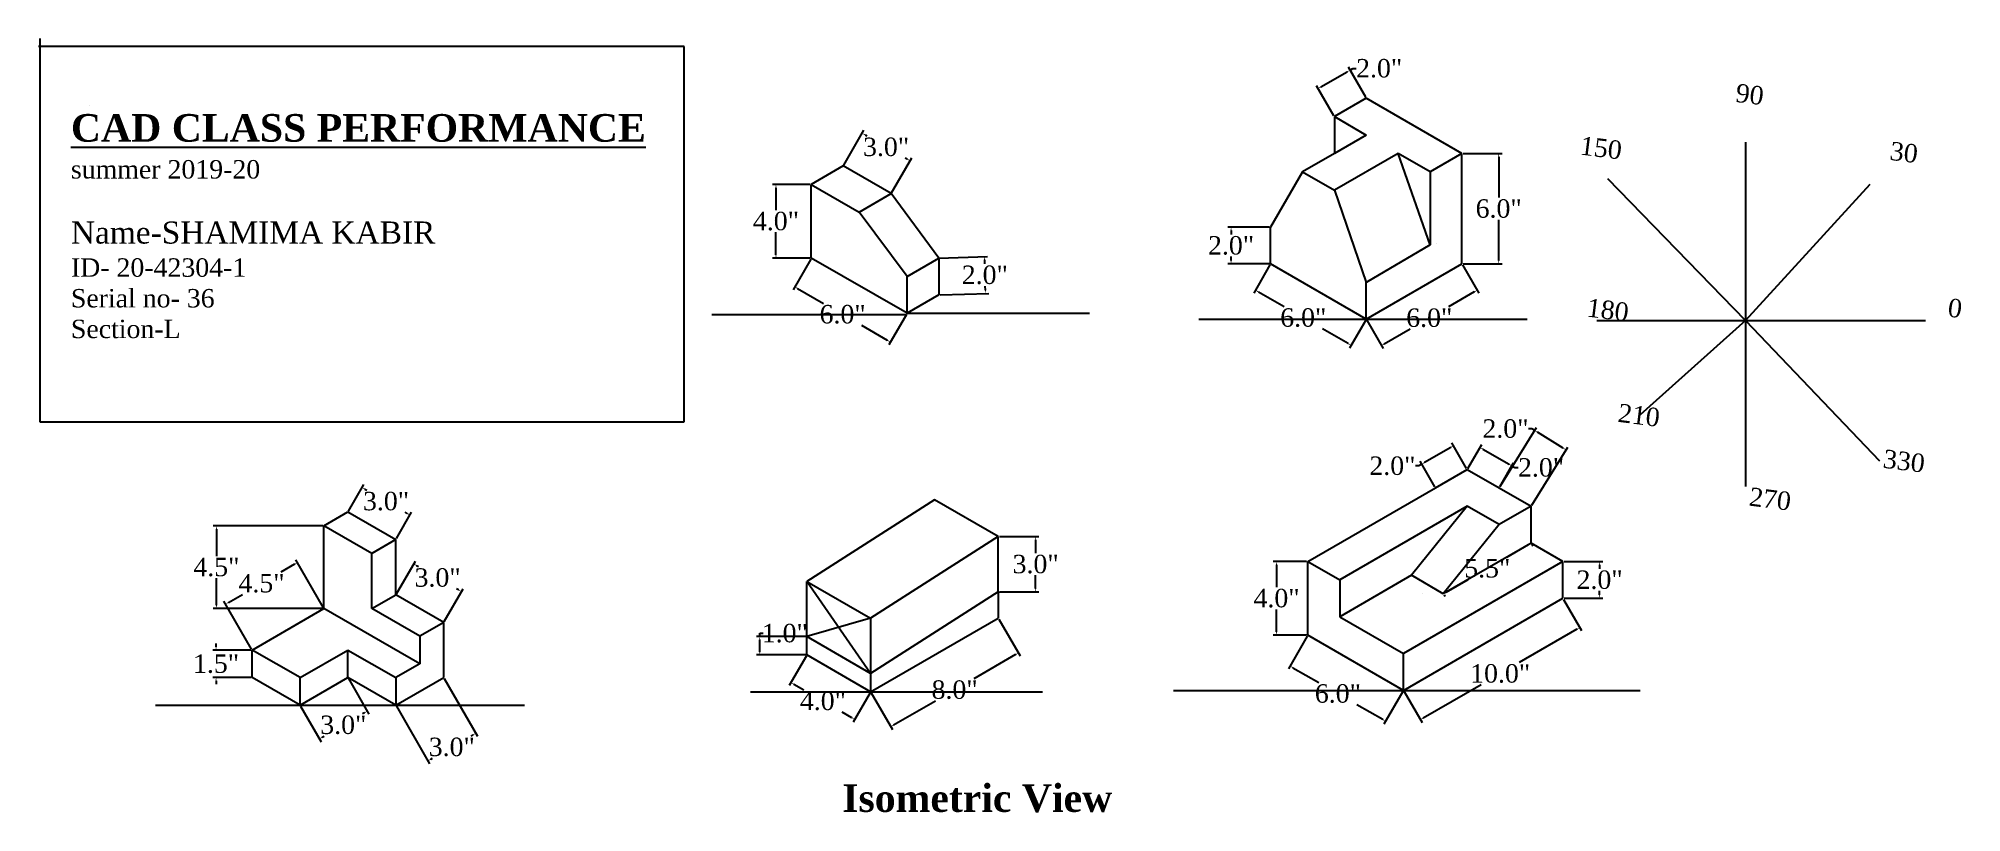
# Model space of a CAD drawing. Header units: inches. Extents: x 4 to 109, y 4 to 46.
import ezdxf

# ---------------------------------------------------------------- set-up
doc = ezdxf.new("R2010")
doc.units = ezdxf.units.IN
doc.header["$MEASUREMENT"] = 0
doc.styles.get("Standard").update_dxf_attribs({"font": 'times.ttf', "height": 1})
doc.dimstyles.get("Standard").update_dxf_attribs({"dimtxt": 1, "dimasz": 0.18, "dimexe": 0.18, "dimexo": 0.0625, "dimgap": 0.09, "dimtad": 0, "dimtih": 1, "dimtoh": 1, "dimdec": 1, "dimzin": 0, "dimdsep": 46, "dimlunit": 3, "dimtxsty": 'Standard', "dimcen": 0.09, "dimclrt": 1, "dimadec": 0, "dimazin": 0, "dimtfac": 1, "dimtdec": 1, "dimtofl": 0, "dimtmove": 0, "dimatfit": 3, "dimfxl": 1, "dimtolj": 1, "dimtzin": 0, "dimarcsym": 0})

# ---------------------------------------------------------------- blocks, each defined once
blk = doc.blocks.new('*D1')
at = {"color": 0, "lineweight": -2}
for p, q in [((46.04, 37.66), (44, 37.66)), ((44.18, 37.48), (44.18, 36.26)), ((44.18, 33.84), (44.18, 35.06)), ((46.04, 33.66), (44, 33.66))]:
    blk.add_line(p, q, dxfattribs=at)
at = {"color": 0}
for points in [[(44.15, 37.48), (44.21, 37.48), (44.18, 37.66)], [(44.15, 33.84), (44.21, 33.84), (44.18, 33.66)]]:
    blk.add_solid(points, dxfattribs=at)
at = {"layer": 'Defpoints', "color": 0}
for p in [(44.18, 37.66), (46.1, 37.66), (46.1, 33.66)]:
    blk.add_point(p, dxfattribs=at)
at = {"color": 1, "insert": (44.18, 35.66), "char_height": 1, "attachment_point": 5}
blk.add_mtext('\\A1;4.0"', dxfattribs=at)
blk = doc.blocks.new('*D2')
at = {"color": 0, "lineweight": -2}
for p, q in [((47.86, 38.71), (48.95, 40.6)), ((49.02, 40.35), (49.12, 40.29)), ((50.46, 37.21), (51.55, 39.1)), ((51.3, 39.03), (51.2, 39.09))]:
    blk.add_line(p, q, dxfattribs=at)
at = {"color": 0}
for points in [[(49.03, 40.38), (49, 40.33), (48.86, 40.44)], [(51.32, 39.06), (51.29, 39.01), (51.46, 38.94)]]:
    blk.add_solid(points, dxfattribs=at)
at = {"layer": 'Defpoints', "color": 0}
for p in [(47.83, 38.66), (51.46, 38.94), (50.43, 37.16)]:
    blk.add_point(p, dxfattribs=at)
at = {"color": 1, "insert": (50.16, 39.69), "char_height": 1, "attachment_point": 5}
blk.add_mtext('\\A1;3.0"', dxfattribs=at)
blk = doc.blocks.new('*D4')
at = {"color": 0, "lineweight": -2}
for p, q in [((53.03, 33.66), (55.67, 33.74)), ((55.5, 33.56), (55.51, 33.34)), ((53.09, 31.66), (55.74, 31.74)), ((55.55, 31.92), (55.54, 32.14))]:
    blk.add_line(p, q, dxfattribs=at)
at = {"color": 0}
for points in [[(55.53, 33.56), (55.47, 33.56), (55.49, 33.74)], [(55.58, 31.92), (55.52, 31.92), (55.56, 31.74)]]:
    blk.add_solid(points, dxfattribs=at)
at = {"layer": 'Defpoints', "color": 0}
for p in [(52.96, 33.66), (53.03, 31.66), (55.56, 31.74)]:
    blk.add_point(p, dxfattribs=at)
at = {"color": 1, "insert": (55.52, 32.74), "char_height": 1, "attachment_point": 5}
blk.add_mtext('\\A1;2.0"', dxfattribs=at)
blk = doc.blocks.new('*D6')
at = {"color": 0, "lineweight": -2}
for p, q in [((46.07, 33.6), (45.11, 31.94)), ((45.35, 32.01), (46.76, 31.2)), ((51.26, 30.6), (50.3, 28.94)), ((50.24, 29.19), (48.84, 30))]:
    blk.add_line(p, q, dxfattribs=at)
at = {"color": 0}
for points in [[(45.37, 32.03), (45.34, 31.98), (45.2, 32.1)], [(50.25, 29.21), (50.22, 29.16), (50.39, 29.1)]]:
    blk.add_solid(points, dxfattribs=at)
at = {"layer": 'Defpoints', "color": 0}
for p in [(46.1, 33.66), (45.2, 32.1), (51.3, 30.66)]:
    blk.add_point(p, dxfattribs=at)
at = {"color": 1, "insert": (47.8, 30.6), "char_height": 1, "attachment_point": 5}
blk.add_mtext('\\A1;6.0"', dxfattribs=at)
blk = doc.blocks.new('*D7')
at = {"color": 0, "lineweight": -2}
for p, q in [((70.97, 35.34), (68.71, 35.34)), ((68.89, 35.16), (68.89, 34.94)), ((68.89, 33.52), (68.89, 33.74)), ((70.97, 33.34), (68.71, 33.34))]:
    blk.add_line(p, q, dxfattribs=at)
at = {"color": 0}
for points in [[(68.86, 35.16), (68.92, 35.16), (68.89, 35.34)], [(68.86, 33.52), (68.92, 33.52), (68.89, 33.34)]]:
    blk.add_solid(points, dxfattribs=at)
at = {"layer": 'Defpoints', "color": 0}
for p in [(68.89, 35.34), (71.03, 35.34), (71.03, 33.34)]:
    blk.add_point(p, dxfattribs=at)
at = {"color": 1, "insert": (68.89, 34.34), "char_height": 1, "attachment_point": 5}
blk.add_mtext('\\A1;2.0"', dxfattribs=at)
blk = doc.blocks.new('*D8')
at = {"color": 0, "lineweight": -2}
for p, q in [((71, 33.29), (70.12, 31.76)), ((70.37, 31.83), (71.77, 31.02)), ((76.2, 30.29), (75.32, 28.76)), ((75.25, 29.01), (73.85, 29.82))]:
    blk.add_line(p, q, dxfattribs=at)
at = {"color": 0}
for points in [[(70.38, 31.85), (70.35, 31.8), (70.21, 31.92)], [(75.27, 29.03), (75.24, 28.98), (75.41, 28.92)]]:
    blk.add_solid(points, dxfattribs=at)
at = {"layer": 'Defpoints', "color": 0}
for p in [(71.03, 33.34), (70.21, 31.92), (76.23, 30.34)]:
    blk.add_point(p, dxfattribs=at)
at = {"color": 1, "insert": (72.81, 30.42), "char_height": 1, "attachment_point": 5}
blk.add_mtext('\\A1;6.0"', dxfattribs=at)
blk = doc.blocks.new('*D9')
at = {"color": 0, "lineweight": -2}
for p, q in [((81.46, 33.29), (82.34, 31.75)), ((82.09, 31.82), (80.69, 31.01)), ((76.26, 30.29), (77.14, 28.75)), ((77.21, 29), (78.61, 29.81))]:
    blk.add_line(p, q, dxfattribs=at)
at = {"color": 0}
for points in [[(82.08, 31.85), (82.11, 31.79), (82.25, 31.91)], [(77.19, 29.03), (77.22, 28.97), (77.05, 28.91)]]:
    blk.add_solid(points, dxfattribs=at)
at = {"layer": 'Defpoints', "color": 0}
for p in [(81.42, 33.34), (82.25, 31.91), (76.23, 30.34)]:
    blk.add_point(p, dxfattribs=at)
at = {"color": 1, "insert": (79.65, 30.41), "char_height": 1, "attachment_point": 5}
blk.add_mtext('\\A1;6.0"', dxfattribs=at)
blk = doc.blocks.new('*D10')
at = {"color": 0, "lineweight": -2}
for p, q in [((81.49, 39.34), (83.6, 39.34)), ((83.42, 39.16), (83.42, 36.94)), ((83.42, 33.52), (83.42, 35.74)), ((81.49, 33.34), (83.6, 33.34))]:
    blk.add_line(p, q, dxfattribs=at)
at = {"color": 0}
for points in [[(83.39, 39.16), (83.45, 39.16), (83.42, 39.34)], [(83.39, 33.52), (83.45, 33.52), (83.42, 33.34)]]:
    blk.add_solid(points, dxfattribs=at)
at = {"layer": 'Defpoints', "color": 0}
for p in [(81.42, 39.34), (83.42, 39.34), (81.42, 33.34)]:
    blk.add_point(p, dxfattribs=at)
at = {"color": 1, "insert": (83.42, 36.34), "char_height": 1, "attachment_point": 5}
blk.add_mtext('\\A1;6.0"', dxfattribs=at)
blk = doc.blocks.new('*D11')
at = {"color": 0, "lineweight": -2}
for p, q in [((76.2, 42.39), (75.26, 44.02)), ((75.35, 43.87), (75.5, 43.96)), ((75.5, 43.96), (75.68, 43.96)), ((74.47, 41.39), (73.52, 43.02)), ((73.77, 42.96), (75.19, 43.78))]:
    blk.add_line(p, q, dxfattribs=at)
at = {"color": 0}
for points in [[(75.18, 43.8), (75.21, 43.75), (75.35, 43.87)], [(73.76, 42.98), (73.79, 42.93), (73.61, 42.87)]]:
    blk.add_solid(points, dxfattribs=at)
at = {"layer": 'Defpoints', "color": 0}
for p in [(75.35, 43.87), (76.23, 42.34), (74.5, 41.34)]:
    blk.add_point(p, dxfattribs=at)
at = {"color": 1, "insert": (76.93, 43.96), "char_height": 1, "attachment_point": 5}
blk.add_mtext('\\A1;2.0"', dxfattribs=at)
blk = doc.blocks.new('*D15')
at = {"color": 0, "lineweight": -2}
for p, q in [((18.04, 17.03), (17.29, 16.59)), ((19.61, 14.67), (18.11, 17.27)), ((15.71, 12.42), (14.21, 15.02)), ((14.46, 14.96), (15.21, 15.39))]:
    blk.add_line(p, q, dxfattribs=at)
at = {"color": 0}
for points in [[(18.03, 17.05), (18.06, 17), (18.2, 17.12)], [(14.44, 14.98), (14.47, 14.93), (14.3, 14.87)]]:
    blk.add_solid(points, dxfattribs=at)
at = {"layer": 'Defpoints', "color": 0}
for p in [(18.2, 17.12), (19.64, 14.62), (15.74, 12.37)]:
    blk.add_point(p, dxfattribs=at)
at = {"color": 1, "insert": (16.25, 15.99), "char_height": 1, "attachment_point": 5}
blk.add_mtext('\\A1;4.5"', dxfattribs=at)
blk = doc.blocks.new('*D16')
at = {"color": 0, "lineweight": -2}
for p, q in [((13.78, 12.55), (13.78, 12.73)), ((15.68, 12.37), (13.6, 12.37)), ((15.68, 10.87), (13.6, 10.87)), ((13.78, 10.69), (13.78, 10.51))]:
    blk.add_line(p, q, dxfattribs=at)
at = {"color": 0}
for points in [[(13.75, 12.55), (13.81, 12.55), (13.78, 12.37)], [(13.75, 10.69), (13.81, 10.69), (13.78, 10.87)]]:
    blk.add_solid(points, dxfattribs=at)
at = {"layer": 'Defpoints', "color": 0}
for p in [(13.78, 12.37), (15.74, 12.37), (15.74, 10.87)]:
    blk.add_point(p, dxfattribs=at)
at = {"color": 1, "insert": (13.78, 11.62), "char_height": 1, "attachment_point": 5}
blk.add_mtext('\\A1;1.5"', dxfattribs=at)
blk = doc.blocks.new('*D17')
at = {"color": 0, "lineweight": -2}
for p, q in [((19.58, 19.12), (13.62, 19.12)), ((13.8, 18.94), (13.8, 17.47)), ((13.8, 14.8), (13.8, 16.27)), ((19.58, 14.62), (13.62, 14.62))]:
    blk.add_line(p, q, dxfattribs=at)
at = {"color": 0}
for points in [[(13.77, 18.94), (13.83, 18.94), (13.8, 19.12)], [(13.77, 14.8), (13.83, 14.8), (13.8, 14.62)]]:
    blk.add_solid(points, dxfattribs=at)
at = {"layer": 'Defpoints', "color": 0}
for p in [(13.8, 19.12), (19.64, 19.12), (19.64, 14.62)]:
    blk.add_point(p, dxfattribs=at)
at = {"color": 1, "insert": (13.8, 16.87), "char_height": 1, "attachment_point": 5}
blk.add_mtext('\\A1;4.5"', dxfattribs=at)
blk = doc.blocks.new('*D18')
at = {"color": 0, "lineweight": -2}
for p, q in [((20.97, 19.92), (21.8, 21.36)), ((21.86, 21.11), (21.97, 21.05)), ((23.57, 18.42), (24.4, 19.86)), ((24.15, 19.79), (24.05, 19.85))]:
    blk.add_line(p, q, dxfattribs=at)
at = {"color": 0}
for points in [[(21.88, 21.14), (21.85, 21.08), (21.71, 21.2)], [(24.17, 19.82), (24.14, 19.76), (24.31, 19.7)]]:
    blk.add_solid(points, dxfattribs=at)
at = {"layer": 'Defpoints', "color": 0}
for p in [(20.94, 19.87), (24.31, 19.7), (23.54, 18.37)]:
    blk.add_point(p, dxfattribs=at)
at = {"color": 1, "insert": (23.01, 20.45), "char_height": 1, "attachment_point": 5}
blk.add_mtext('\\A1;3.0"', dxfattribs=at)
blk = doc.blocks.new('*D19')
at = {"color": 0, "lineweight": -2}
for p, q in [((23.57, 15.42), (24.6, 17.2)), ((24.66, 16.96), (24.77, 16.9)), ((26.17, 13.92), (27.19, 15.7)), ((26.95, 15.64), (26.84, 15.7))]:
    blk.add_line(p, q, dxfattribs=at)
at = {"color": 0}
for points in [[(24.68, 16.98), (24.65, 16.93), (24.51, 17.05)], [(26.96, 15.66), (26.93, 15.61), (27.1, 15.55)]]:
    blk.add_solid(points, dxfattribs=at)
at = {"layer": 'Defpoints', "color": 0}
for p in [(23.54, 15.37), (27.1, 15.55), (26.14, 13.87)]:
    blk.add_point(p, dxfattribs=at)
at = {"color": 1, "insert": (25.81, 16.3), "char_height": 1, "attachment_point": 5}
blk.add_mtext('\\A1;3.0"', dxfattribs=at)
blk = doc.blocks.new('*D22')
at = {"color": 0, "lineweight": -2}
for p, q in [((26.17, 10.82), (27.97, 7.69)), ((23.57, 9.32), (25.37, 6.19)), ((27.73, 7.76), (27.62, 7.7)), ((25.44, 6.44), (25.54, 6.5))]:
    blk.add_line(p, q, dxfattribs=at)
at = {"color": 0}
for points in [[(27.71, 7.78), (27.74, 7.73), (27.88, 7.85)], [(25.42, 6.46), (25.45, 6.41), (25.28, 6.35)]]:
    blk.add_solid(points, dxfattribs=at)
at = {"layer": 'Defpoints', "color": 0}
for p in [(26.14, 10.87), (23.54, 9.37), (27.88, 7.85)]:
    blk.add_point(p, dxfattribs=at)
at = {"color": 1, "insert": (26.58, 7.1), "char_height": 1, "attachment_point": 5}
blk.add_mtext('\\A1;3.0"', dxfattribs=at)
blk = doc.blocks.new('*D23')
at = {"color": 0, "lineweight": -2}
for p, q in [((20.97, 10.82), (22.08, 8.89)), ((18.37, 9.32), (19.48, 7.39)), ((21.84, 8.96), (21.73, 8.9)), ((19.55, 7.64), (19.65, 7.7))]:
    blk.add_line(p, q, dxfattribs=at)
at = {"color": 0}
for points in [[(21.82, 8.98), (21.85, 8.93), (21.99, 9.05)], [(19.54, 7.66), (19.57, 7.61), (19.39, 7.55)]]:
    blk.add_solid(points, dxfattribs=at)
at = {"layer": 'Defpoints', "color": 0}
for p in [(20.94, 10.87), (18.34, 9.37), (19.39, 7.55)]:
    blk.add_point(p, dxfattribs=at)
at = {"color": 1, "insert": (20.69, 8.3), "char_height": 1, "attachment_point": 5}
blk.add_mtext('\\A1;3.0"', dxfattribs=at)
blk = doc.blocks.new('*D24')
at = {"color": 0, "lineweight": -2}
for p, q in [((45.8, 13.1), (43.12, 13.1)), ((43.3, 13.1), (43.3, 13.28)), ((43.3, 13.28), (43.48, 13.28)), ((43.3, 12.28), (43.3, 12.92)), ((45.8, 12.1), (43.12, 12.1))]:
    blk.add_line(p, q, dxfattribs=at)
at = {"color": 0}
for points in [[(43.27, 12.92), (43.33, 12.92), (43.3, 13.1)], [(43.27, 12.28), (43.33, 12.28), (43.3, 12.1)]]:
    blk.add_solid(points, dxfattribs=at)
at = {"layer": 'Defpoints', "color": 0}
for p in [(43.3, 13.1), (45.86, 13.1), (45.86, 12.1)]:
    blk.add_point(p, dxfattribs=at)
at = {"color": 1, "insert": (44.66, 13.28), "char_height": 1, "attachment_point": 5}
blk.add_mtext('\\A1;1.0"', dxfattribs=at)
blk = doc.blocks.new('*D25')
at = {"color": 0, "lineweight": -2}
for p, q in [((56.31, 18.53), (58.46, 18.53)), ((58.28, 18.35), (58.28, 17.63)), ((58.28, 15.71), (58.28, 16.43)), ((56.31, 15.53), (58.46, 15.53))]:
    blk.add_line(p, q, dxfattribs=at)
at = {"color": 0}
for points in [[(58.25, 18.35), (58.31, 18.35), (58.28, 18.53)], [(58.25, 15.71), (58.31, 15.71), (58.28, 15.53)]]:
    blk.add_solid(points, dxfattribs=at)
at = {"layer": 'Defpoints', "color": 0}
for p in [(56.25, 18.53), (58.28, 18.53), (56.25, 15.53)]:
    blk.add_point(p, dxfattribs=at)
at = {"color": 1, "insert": (58.28, 17.03), "char_height": 1, "attachment_point": 5}
blk.add_mtext('\\A1;3.0"', dxfattribs=at)
blk = doc.blocks.new('*D26')
at = {"color": 0, "lineweight": -2}
for p, q in [((45.83, 12.05), (44.9, 10.45)), ((45.15, 10.51), (45.69, 10.2)), ((49.29, 10.05), (48.37, 8.45)), ((48.3, 8.69), (47.77, 9))]:
    blk.add_line(p, q, dxfattribs=at)
at = {"color": 0}
for points in [[(45.16, 10.54), (45.13, 10.49), (44.99, 10.6)], [(48.32, 8.72), (48.29, 8.67), (48.46, 8.6)]]:
    blk.add_solid(points, dxfattribs=at)
at = {"layer": 'Defpoints', "color": 0}
for p in [(45.86, 12.1), (44.99, 10.6), (49.32, 10.1)]:
    blk.add_point(p, dxfattribs=at)
at = {"color": 1, "insert": (46.73, 9.6), "char_height": 1, "attachment_point": 5}
blk.add_mtext('\\A1;4.0"', dxfattribs=at)
blk = doc.blocks.new('*D27')
at = {"color": 0, "lineweight": -2}
for p, q in [((56.28, 14.05), (57.44, 12.05)), ((57.19, 12.12), (54.92, 10.81)), ((49.35, 10.05), (50.51, 8.05)), ((50.57, 8.3), (52.84, 9.61))]:
    blk.add_line(p, q, dxfattribs=at)
at = {"color": 0}
for points in [[(57.18, 12.14), (57.21, 12.09), (57.35, 12.21)], [(50.56, 8.32), (50.59, 8.27), (50.42, 8.21)]]:
    blk.add_solid(points, dxfattribs=at)
at = {"layer": 'Defpoints', "color": 0}
for p in [(56.25, 14.1), (49.32, 10.1), (50.42, 8.21)]:
    blk.add_point(p, dxfattribs=at)
at = {"color": 1, "insert": (53.88, 10.21), "char_height": 1, "attachment_point": 5}
blk.add_mtext('\\A1;8.0"', dxfattribs=at)
blk = doc.blocks.new('*D28')
at = {"color": 0, "lineweight": -2}
for p, q in [((81.75, 22.23), (82.5, 23.53)), ((82.56, 23.28), (83.98, 22.46)), ((83.48, 21.23), (84.23, 22.53)), ((84.14, 22.37), (84.29, 22.28)), ((84.29, 22.28), (84.47, 22.28))]:
    blk.add_line(p, q, dxfattribs=at)
at = {"color": 0}
for points in [[(82.58, 23.31), (82.55, 23.26), (82.41, 23.37)], [(84, 22.49), (83.97, 22.44), (84.14, 22.37)]]:
    blk.add_solid(points, dxfattribs=at)
at = {"layer": 'Defpoints', "color": 0}
for p in [(81.71, 22.18), (84.14, 22.37), (83.45, 21.18)]:
    blk.add_point(p, dxfattribs=at)
at = {"color": 1, "insert": (85.72, 22.28), "char_height": 1, "attachment_point": 5}
blk.add_mtext('\\A1;2.0"', dxfattribs=at)
blk = doc.blocks.new('*D29')
at = {"color": 0, "lineweight": -2}
for p, q in [((83.51, 21.28), (85.47, 24.45)), ((85.22, 24.39), (85.04, 24.39)), ((85.38, 24.29), (85.22, 24.39)), ((86.92, 23.33), (85.53, 24.2)), ((85.21, 20.23), (87.17, 23.39))]:
    blk.add_line(p, q, dxfattribs=at)
at = {"color": 0}
for points in [[(85.54, 24.22), (85.51, 24.17), (85.38, 24.29)], [(86.94, 23.36), (86.91, 23.31), (87.08, 23.24)]]:
    blk.add_solid(points, dxfattribs=at)
at = {"layer": 'Defpoints', "color": 0}
for p in [(85.38, 24.29), (83.48, 21.23), (85.18, 20.18)]:
    blk.add_point(p, dxfattribs=at)
at = {"color": 1, "insert": (83.79, 24.39), "char_height": 1, "attachment_point": 5}
blk.add_mtext('\\A1;2.0"', dxfattribs=at)
blk = doc.blocks.new('*D30')
at = {"color": 0, "lineweight": -2}
for p, q in [((72.99, 17.18), (71.18, 17.18)), ((71.36, 17), (71.36, 15.78)), ((71.36, 13.36), (71.36, 14.58)), ((72.99, 13.18), (71.18, 13.18))]:
    blk.add_line(p, q, dxfattribs=at)
at = {"color": 0}
for points in [[(71.33, 17), (71.39, 17), (71.36, 17.18)], [(71.33, 13.36), (71.39, 13.36), (71.36, 13.18)]]:
    blk.add_solid(points, dxfattribs=at)
at = {"layer": 'Defpoints', "color": 0}
for p in [(71.36, 17.18), (73.05, 17.18), (73.05, 13.18)]:
    blk.add_point(p, dxfattribs=at)
at = {"color": 1, "insert": (71.36, 15.18), "char_height": 1, "attachment_point": 5}
blk.add_mtext('\\A1;4.0"', dxfattribs=at)
blk = doc.blocks.new('*D31')
at = {"color": 0, "lineweight": -2}
for p, q in [((73.02, 13.12), (72, 11.35)), ((72.24, 11.41), (73.65, 10.6)), ((77.13, 8.59), (75.72, 9.4)), ((78.22, 10.12), (77.19, 8.35))]:
    blk.add_line(p, q, dxfattribs=at)
at = {"color": 0}
for points in [[(72.26, 11.44), (72.23, 11.39), (72.09, 11.5)], [(77.14, 8.62), (77.11, 8.57), (77.28, 8.5)]]:
    blk.add_solid(points, dxfattribs=at)
at = {"layer": 'Defpoints', "color": 0}
for p in [(73.05, 13.18), (72.09, 11.5), (78.25, 10.18)]:
    blk.add_point(p, dxfattribs=at)
at = {"color": 1, "insert": (74.69, 10), "char_height": 1, "attachment_point": 5}
blk.add_mtext('\\A1;6.0"', dxfattribs=at)
blk = doc.blocks.new('*D32')
at = {"color": 0, "lineweight": -2}
for p, q in [((86.94, 15.12), (87.92, 13.43)), ((87.67, 13.5), (84.54, 11.69)), ((79.32, 8.68), (82.46, 10.49)), ((78.28, 10.12), (79.26, 8.43))]:
    blk.add_line(p, q, dxfattribs=at)
at = {"color": 0}
for points in [[(87.66, 13.52), (87.69, 13.47), (87.83, 13.59)], [(79.31, 8.7), (79.34, 8.65), (79.17, 8.59)]]:
    blk.add_solid(points, dxfattribs=at)
at = {"layer": 'Defpoints', "color": 0}
for p in [(86.91, 15.18), (78.25, 10.18), (79.17, 8.59)]:
    blk.add_point(p, dxfattribs=at)
at = {"color": 1, "insert": (83.5, 11.09), "char_height": 1, "attachment_point": 5}
blk.add_mtext('\\A1;10.0"', dxfattribs=at)
blk = doc.blocks.new('*D33')
at = {"color": 0, "lineweight": -2}
for p, q in [((86.97, 17.18), (89.08, 17.18)), ((88.9, 17), (88.9, 16.78)), ((86.97, 15.18), (89.08, 15.18)), ((88.9, 15.36), (88.9, 15.58))]:
    blk.add_line(p, q, dxfattribs=at)
at = {"color": 0}
for points in [[(88.87, 17), (88.93, 17), (88.9, 17.18)], [(88.87, 15.36), (88.93, 15.36), (88.9, 15.18)]]:
    blk.add_solid(points, dxfattribs=at)
at = {"layer": 'Defpoints', "color": 0}
for p in [(86.91, 17.18), (88.9, 17.18), (86.91, 15.18)]:
    blk.add_point(p, dxfattribs=at)
at = {"color": 1, "insert": (88.9, 16.18), "char_height": 1, "attachment_point": 5}
blk.add_mtext('\\A1;2.0"', dxfattribs=at)
blk = doc.blocks.new('*D35')
at = {"color": 0, "lineweight": -2}
for p, q in [((80.82, 23.37), (79.4, 22.55)), ((81.68, 22.23), (80.88, 23.62)), ((79.08, 22.37), (78.9, 22.37)), ((79.24, 22.46), (79.08, 22.37)), ((79.95, 21.23), (79.15, 22.62))]:
    blk.add_line(p, q, dxfattribs=at)
at = {"color": 0}
for points in [[(80.8, 23.4), (80.83, 23.35), (80.97, 23.46)], [(79.38, 22.58), (79.41, 22.53), (79.24, 22.46)]]:
    blk.add_solid(points, dxfattribs=at)
at = {"layer": 'Defpoints', "color": 0}
for p in [(79.24, 22.46), (81.71, 22.18), (79.98, 21.18)]:
    blk.add_point(p, dxfattribs=at)
at = {"color": 1, "insert": (77.65, 22.37), "char_height": 1, "attachment_point": 5}
blk.add_mtext('\\A1;2.0"', dxfattribs=at)
blk = doc.blocks.new('*D36')
at = {"color": 0, "lineweight": -2}
for p, q in [((85.02, 18.09), (83.84, 17.4)), ((85.21, 18.12), (85.27, 18.02)), ((80.57, 15.52), (81.76, 16.2)), ((80.45, 15.37), (80.5, 15.27))]:
    blk.add_line(p, q, dxfattribs=at)
at = {"color": 0}
for points in [[(85.01, 18.11), (85.04, 18.06), (85.18, 18.18)], [(80.56, 15.54), (80.59, 15.49), (80.41, 15.43)]]:
    blk.add_solid(points, dxfattribs=at)
at = {"layer": 'Defpoints', "color": 0}
for p in [(85.18, 18.18), (80.41, 15.43), (80.41, 15.43)]:
    blk.add_point(p, dxfattribs=at)
at = {"color": 1, "insert": (82.8, 16.8), "char_height": 1, "attachment_point": 5}
blk.add_mtext('\\A1;5.5"', dxfattribs=at)

msp = doc.modelspace()

# ---------------------------------------------------------------- linework, layer by layer
for p, q in [((39.2, 45.15), (4.14, 45.15)), ((4.21, 45.59), (4.21, 24.77)), ((4.21, 45.59), (4.21, 45.59)), ((39.2, 24.77), (39.2, 45.15)), ((6.89, 41.93), (6.89, 41.93)), ((6.89, 41.93), (6.89, 41.93)), ((76.23, 42.34), (74.5, 41.34)), ((81.42, 39.34), (76.23, 42.34)), ((74.5, 41.34), (76.23, 40.34)), ((74.5, 41.34), (74.5, 39.34)), ((76.23, 40.34), (74.5, 39.34)), ((96.82, 39.95), (96.82, 21.25)), ((47.83, 38.66), (46.1, 37.66)), ((50.43, 37.16), (47.83, 38.66)), ((74.5, 39.34), (72.76, 38.34)), ((77.96, 39.34), (74.5, 37.34)), ((79.69, 38.34), (77.96, 39.34)), ((79.69, 34.37), (77.96, 39.34)), ((77.96, 39.34), (77.96, 39.34)), ((81.42, 39.34), (79.69, 38.34)), ((81.42, 33.34), (81.42, 39.34)), ((46.1, 33.66), (46.1, 37.66)), ((46.1, 37.66), (48.7, 36.16)), ((46.1, 37.66), (46.1, 37.66)), ((72.76, 38.34), (71.03, 35.34)), ((72.76, 38.34), (74.5, 37.34)), ((79.69, 38.34), (79.69, 34.37)), ((96.82, 30.27), (89.34, 37.97)), ((96.82, 30.27), (103.58, 37.68)), ((48.7, 36.16), (50.43, 37.16)), ((53.03, 33.66), (50.43, 37.16)), ((74.5, 37.34), (76.23, 32.34)), ((51.3, 32.66), (48.7, 36.16)), ((71.03, 33.34), (71.03, 35.34)), ((71.03, 35.34), (71.03, 35.34)), ((51.3, 30.66), (46.1, 33.66)), ((51.3, 32.66), (53.03, 33.66)), ((53.03, 33.66), (53.03, 31.66)), ((79.69, 34.37), (76.23, 32.34)), ((80.04, 34.44), (80.04, 34.44)), ((80.04, 34.44), (80.04, 34.44)), ((51.3, 30.66), (51.3, 32.66)), ((76.23, 30.34), (71.03, 33.34)), ((76.23, 30.34), (81.42, 33.34)), ((53.03, 31.66), (51.3, 30.66)), ((76.23, 30.34), (76.23, 32.34)), ((40.7, 30.6), (51.26, 30.6)), ((51.3, 30.66), (61.2, 30.66)), ((67.13, 30.34), (76.23, 30.34)), ((76.23, 30.34), (84.96, 30.34)), ((88.75, 30.27), (106.59, 30.27)), ((96.82, 30.27), (91.1, 25.14)), ((96.82, 30.27), (104.09, 22.65)), ((4.21, 24.77), (39.2, 24.77)), ((79.98, 21.18), (81.71, 22.18)), ((81.71, 22.18), (83.45, 21.18)), ((73.05, 17.18), (79.98, 21.18)), ((83.45, 21.18), (85.18, 20.18)), ((19.64, 19.12), (20.94, 19.87)), ((20.94, 19.87), (23.54, 18.37)), ((52.79, 20.53), (45.86, 16.1)), ((56.25, 18.53), (52.79, 20.53)), ((81.71, 20.18), (74.79, 16.18)), ((81.71, 20.18), (78.68, 16.43)), ((83.45, 19.18), (81.71, 20.18)), ((81.71, 20.18), (81.71, 20.18)), ((85.18, 20.18), (83.45, 19.18)), ((85.18, 18.18), (85.18, 20.18)), ((19.64, 14.62), (19.64, 19.12)), ((22.24, 17.62), (19.64, 19.12)), ((83.45, 19.18), (80.41, 15.43)), ((83.45, 19.18), (83.45, 19.18)), ((23.54, 18.37), (22.24, 17.62)), ((23.54, 15.37), (23.54, 18.37)), ((23.54, 18.37), (23.54, 18.37)), ((56.25, 18.53), (49.32, 14.1)), ((56.25, 15.53), (56.25, 18.53)), ((85.18, 18.18), (80.41, 15.43)), ((86.91, 17.18), (85.18, 18.18)), ((22.24, 14.62), (22.24, 17.62)), ((73.05, 13.18), (73.05, 17.18)), ((73.05, 17.18), (74.79, 16.18)), ((86.91, 17.18), (78.25, 12.18)), ((86.91, 15.18), (86.91, 17.18)), ((45.86, 13.1), (45.86, 16.1)), ((45.86, 16.1), (49.32, 14.1)), ((49.32, 11.1), (45.86, 16.1)), ((78.68, 16.43), (74.79, 14.18)), ((74.79, 16.18), (74.79, 14.18)), ((80.41, 15.43), (78.68, 16.43)), ((15.74, 12.37), (19.64, 14.62)), ((24.84, 11.62), (19.64, 14.62)), ((22.24, 14.62), (23.54, 15.37)), ((24.84, 13.12), (22.24, 14.62)), ((26.14, 13.87), (23.54, 15.37)), ((56.25, 15.53), (49.32, 11.1)), ((56.25, 15.53), (56.25, 14.1)), ((78.25, 10.18), (86.91, 15.18)), ((79.28, 15.43), (79.28, 15.43)), ((80.41, 15.43), (80.41, 15.43)), ((80.41, 15.43), (80.41, 15.43)), ((26.14, 13.87), (24.84, 13.12)), ((26.14, 10.87), (26.14, 13.87)), ((49.32, 14.1), (45.86, 13.1)), ((49.32, 14.1), (49.32, 11.1)), ((49.32, 10.1), (56.25, 14.1)), ((74.79, 14.18), (78.25, 12.18)), ((24.84, 13.12), (24.84, 11.62)), ((45.86, 12.1), (45.86, 13.1)), ((49.32, 11.1), (45.86, 13.1)), ((78.25, 10.18), (73.05, 13.18)), ((15.74, 10.87), (15.74, 12.37)), ((18.34, 10.87), (15.74, 12.37)), ((18.34, 10.87), (20.94, 12.37)), ((20.94, 10.87), (20.94, 12.37)), ((20.94, 12.37), (20.94, 12.37)), ((20.94, 12.37), (23.54, 10.87)), ((24.84, 11.62), (23.54, 10.87)), ((49.32, 10.1), (45.86, 12.1)), ((78.25, 10.18), (78.25, 12.18)), ((18.34, 9.37), (15.74, 10.87)), ((18.34, 9.37), (20.94, 10.87)), ((18.34, 9.37), (18.34, 10.87)), ((20.94, 10.87), (20.94, 10.87)), ((23.54, 9.37), (20.94, 10.87)), ((23.54, 10.87), (23.54, 9.37)), ((23.54, 9.37), (26.14, 10.87)), ((49.32, 11.1), (49.32, 10.1)), ((42.79, 10.1), (42.79, 10.1)), ((42.79, 10.1), (49.32, 10.1)), ((49.32, 10.1), (58.65, 10.1)), ((65.77, 10.18), (78.25, 10.18)), ((78.25, 10.18), (91.1, 10.18)), ((10.49, 9.37), (10.49, 9.37)), ((10.49, 9.37), (18.34, 9.37)), ((18.34, 9.37), (23.77, 9.37)), ((23.77, 9.37), (23.54, 9.37)), ((23.77, 9.37), (23.77, 9.37)), ((23.77, 9.37), (23.77, 9.37)), ((23.77, 9.37), (23.77, 9.37)), ((23.77, 9.37), (30.52, 9.37))]:
    msp.add_line(p, q)

# ---------------------------------------------------------------- texts
for s, p in [('90', (96.24, 42.15)), ('150', (87.79, 39.29)), ('30', (104.61, 39)), ('180', (88.16, 30.49)), ('0', (107.76, 30.49)), ('210', (89.85, 24.77)), ('330', (104.24, 22.28)), ('270', (96.97, 20.22))]:
    msp.add_text(s, height=1, rotation=352.8822).set_placement(p)
for s, insert, char_height, attachment_point in [('{\\fTimes New Roman|b1|i0|c186|p18;\\H1.5x;\\L\\C5;CAD CLASS PERFORMANCE\\fTimes New Roman|b0|i0|c186|p18;\\l\\C256;\\P\\H0.6667x;\\C15;summer 2019-20\\C4;\\P\\C256;\\P\\pi-3,l3,t3;\\H1.2x;Name-SHAMIMA KABIR\\P\\pi0,l0,tz;\\H0.8333x;ID-\\fTimes New Roman|b0|i0|c0|p18; \\fTimes New Roman|b0|i0|c186|p18;20-42304-1\\PSerial no- 36\\PSection-L}', (5.9, 41.48), 1, 1), ('{\\fTimes New Roman|b1|i0|c0|p18;Isometric View}', (47.78, 4.31), 1.5, 4)]:
    msp.add_mtext(s, dxfattribs=dict(insert=insert, char_height=char_height, attachment_point=attachment_point))

# ---------------------------------------------------------------- dimensions: what is measured, and where the dimension line sits
for p1, p2, distance, picture, middle in [((74.5, 41.34), (76.23, 42.34), 1.76, '*D11', (76.93, 43.96)), ((47.83, 38.66), (50.43, 37.16), 2.06, '*D2', (50.16, 39.69)), ((81.42, 33.34), (81.42, 39.34), -1.99, '*D10', (83.42, 36.34)), ((71.03, 33.34), (71.03, 35.34), 2.14, '*D7', (68.89, 34.34)), ((51.3, 30.66), (46.1, 33.66), 1.8, '*D6', (47.8, 30.6)), ((52.96, 33.66), (53.03, 31.66), 2.53, '*D4', (55.52, 32.74)), ((76.23, 30.34), (71.03, 33.34), 1.64, '*D8', (72.81, 30.42)), ((76.23, 30.34), (81.42, 33.34), -1.65, '*D9', (79.65, 30.41)), ((85.18, 20.18), (83.48, 21.23), -3.6, '*D29', (83.79, 24.39)), ((81.71, 22.18), (79.98, 21.18), -1.48, '*D35', (77.65, 22.37)), ((81.71, 22.18), (83.45, 21.18), 1.38, '*D28', (85.72, 22.28)), ((20.94, 19.87), (23.54, 18.37), 1.54, '*D18', (23.01, 20.45)), ((19.64, 14.62), (19.64, 19.12), 5.84, '*D17', (13.8, 16.87)), ((56.25, 15.53), (56.25, 18.53), -2.03, '*D25', (58.28, 17.03)), ((85.18, 18.18), (80.41, 15.43), 0, '*D36', (82.8, 16.8)), ((15.74, 12.37), (19.64, 14.62), 2.88, '*D15', (16.25, 15.99)), ((23.54, 15.37), (26.14, 13.87), 1.94, '*D19', (25.81, 16.3)), ((73.05, 13.18), (73.05, 17.18), 1.69, '*D30', (71.36, 15.18)), ((86.91, 15.18), (86.91, 17.18), -1.99, '*D33', (88.9, 16.18)), ((86.91, 15.18), (78.25, 10.18), 1.84, '*D32', (83.5, 11.09)), ((45.86, 12.1), (45.86, 13.1), 2.56, '*D24', (44.66, 13.28)), ((56.25, 14.1), (49.32, 10.1), 2.19, '*D27', (53.88, 10.21)), ((15.74, 10.87), (15.74, 12.37), 1.96, '*D16', (13.78, 11.62)), ((78.25, 10.18), (73.05, 13.18), 1.93, '*D31', (74.69, 10)), ((49.32, 10.1), (45.86, 12.1), 1.73, '*D26', (46.73, 9.6)), ((20.94, 10.87), (18.34, 9.37), 2.1, '*D23', (20.69, 8.3)), ((23.54, 9.37), (26.14, 10.87), -3.49, '*D22', (26.58, 7.1))]:
    dim = msp.add_aligned_dim(p1=p1, p2=p2, distance=distance, dimstyle='Standard')
    dim.commit()
    dim.dimension.update_dxf_attribs({"geometry": picture, "text_midpoint": middle})
dim = msp.add_linear_dim(base=(44.18, 37.66), p1=(46.1, 33.66), p2=(46.1, 37.66), angle=90, dimstyle='Standard')
dim.commit()
dim.dimension.update_dxf_attribs({"geometry": '*D1', "text_midpoint": (44.18, 35.66)})

doc.saveas('drawing.dxf')
